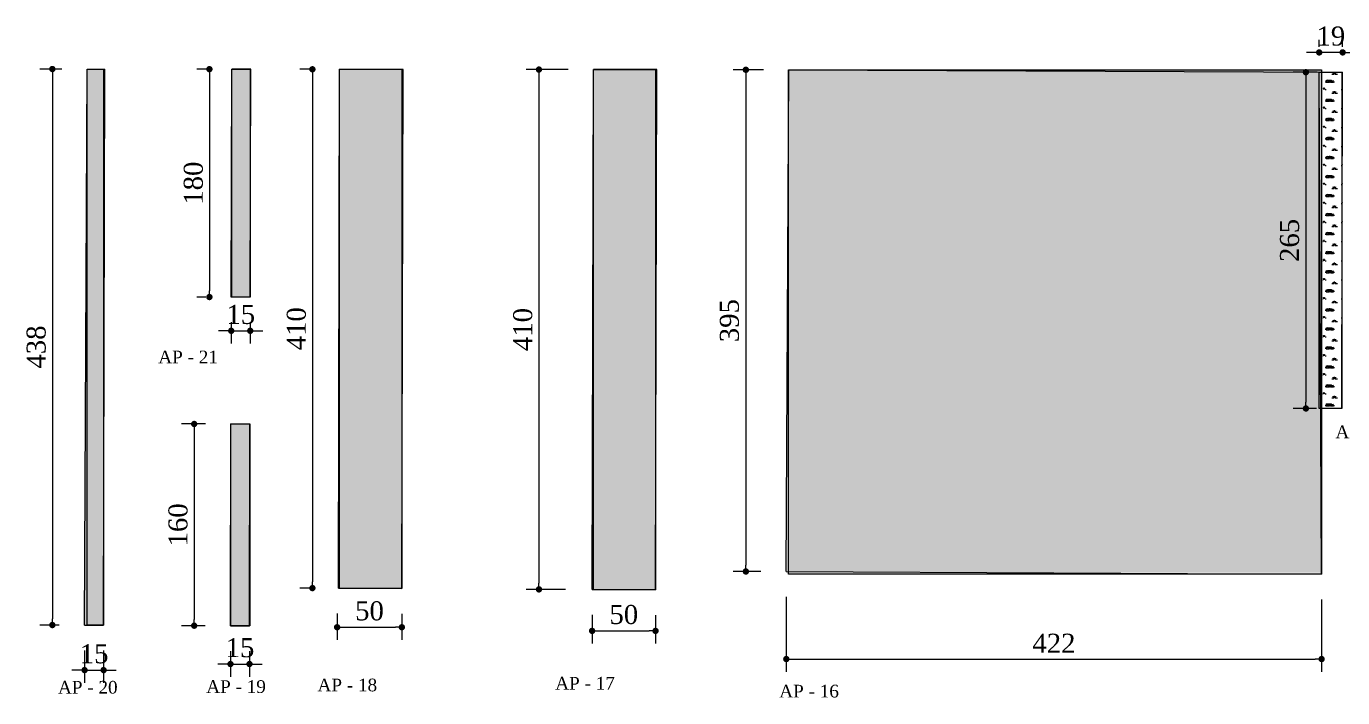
# Model space of a CAD drawing. Header units: millimetres. Extents: x 103208 to 171806, y -164 to 10038.
# Drawn here: x 138292 to 139330, y 3402 to 3931 of the extents above; entities that cross this region are included whole.
import ezdxf

# ---------------------------------------------------------------- set-up
doc = ezdxf.new("R2010")
doc.units = ezdxf.units.MM
doc.layers.add('Pilares Sub-solo', color=7, linetype='Continuous', lineweight=70)
doc.styles.add('Valéria', font='romantic.ttf', dxfattribs={"height": 10})
doc.dimstyles.new('Cota - 50', dxfattribs={"dimtxt": 10, "dimasz": 5, "dimexe": 10, "dimexo": 20, "dimgap": 5, "dimtad": 1, "dimtxsty": 'Valéria', "dimblk": 'DOT', "dimcen": 0, "dimclrd": 12, "dimclre": 12, "dimclrt": 2, "dimazin": 2, "dimtfac": 1, "dimtix": 1, "dimtmove": 0, "dimatfit": 3, "dimldrblk": 'DOT', "dimfxl": 1, "dimarcsym": 0})
pattern_1 = [(360, (25225.264, -3817.564), (15, 15), [2.25, -0.45, 0.6, -0.45, 2.25, -9]), (360, (25224.514, -3817.114), (15, 15), [1.5, -1.125, 2.25, -1.125, 1.5, -7.5]), (360, (25229.764, -3811.114), (15, 15), [1.875, -0.75, 1.875, -10.5]), (360, (25222.264, -3808.114), (15, 15), [0.75, -1.5, 0.75, -12]), (90, (25223.764, -3808.114), (-15, 15), [1.35, -13.65]), (90, (25228.264, -3817.114), (-15, 15), [1.5, -13.5]), (90, (25232.014, -3811.114), (-15, 15), [1.5, -13.5]), (45, (25230.214, -3817.264), (1e-14, 15), [1.5, -19.7132034]), (135, (25226.314, -3817.264), (-15, 1e-14), [1.5, -19.7132034]), (63.434949, (25229.764, -3817.189), (8e-10, 15), [1.5, -32.0410197]), (75.9637565, (25229.014, -3817.1137), (5e-10, 15), [1.5, -60.3465844]), (75.9637565, (25232.764, -3811.1137), (5e-10, 15), [1.2, -60.6465844]), (75.9637565, (25224.064, -3808.1137), (5e-10, 15), [1.05, -60.7965844]), (104.0362435, (25227.514, -3817.1137), (-5e-10, 15), [1.5, -60.3465844]), (104.0362435, (25231.264, -3811.1137), (-5e-10, 15), [1.2, -60.6465844]), (104.0362435, (25223.464, -3808.1137), (-5e-10, 15), [1.05, -60.7965844]), (116.565051, (25226.764, -3817.189), (-6e-09, 15), [1.5, -32.041002])]

# ---------------------------------------------------------------- blocks, each defined once
blk = doc.blocks.new('_Dot')
at = {"color": 0, "linetype": 'ByBlock', "lineweight": -2}
blk.add_line((-0.5, 0), (-1, 0), dxfattribs=at)
at = {"color": 0, "linetype": 'ByBlock', "const_width": 0.5}
blk.add_lwpolyline([(-0.25, 0, 1), (0.25, 0, 1)], format="xyb", close=True, dxfattribs=at)
blk = doc.blocks.new('*D1075')
at = {"color": 12, "lineweight": -2, "transparency": 16777216}
for p, q in [((139311, 3914.6), (139311, 3920.3)), ((139329.5, 3914.7), (139329.5, 3920.3)), ((139306, 3910.3), (139301, 3910.3)), ((139329.5, 3910.3), (139311, 3910.3)), ((139334.5, 3910.3), (139339.5, 3910.3))]:
    blk.add_line(p, q, dxfattribs=at)
at = {"layer": 'Defpoints', "color": 0, "transparency": 16777216}
for p in [(139311, 3910.3), (139311, 3894.6), (139329.5, 3894.7)]:
    blk.add_point(p, dxfattribs=at)
at = {"color": 12, "lineweight": -2, "transparency": 16777216, "xscale": 5, "yscale": 5, "zscale": 5}
blk.add_blockref('_Dot', (139311, 3910.3), dxfattribs=at)
at = {"color": 12, "lineweight": -2, "transparency": 16777216, "xscale": 5, "yscale": 5, "zscale": 5, "rotation": 180}
blk.add_blockref('_Dot', (139329.5, 3910.3), dxfattribs=at)
at = {"color": 2, "transparency": 16777216, "insert": (139320.2, 3923.1), "char_height": 10, "attachment_point": 5, "style": 'Valéria'}
blk.add_mtext('{\\H1.5x;19}', dxfattribs=at)
blk = doc.blocks.new('*D1076')
at = {"color": 12, "lineweight": -2, "transparency": 16777216}
for p, q in [((139309.5, 3894.7), (139290.5, 3894.7)), ((139300.5, 3889.7), (139300.5, 3634.8)), ((139308.8, 3629.8), (139290.5, 3629.8))]:
    blk.add_line(p, q, dxfattribs=at)
at = {"layer": 'Defpoints', "color": 0, "transparency": 16777216}
for p in [(139329.5, 3894.7), (139300.5, 3629.8), (139328.8, 3629.8)]:
    blk.add_point(p, dxfattribs=at)
at = {"color": 12, "lineweight": -2, "transparency": 16777216, "xscale": 5, "yscale": 5, "zscale": 5}
for p, rotation in [((139300.5, 3894.7), 90), ((139300.5, 3629.8), 270)]:
    blk.add_blockref('_Dot', p, dxfattribs=dict(at, rotation=rotation))
at = {"color": 2, "transparency": 16777216, "insert": (139287.7, 3762.2), "char_height": 10, "attachment_point": 5, "rotation": 90, "style": 'Valéria'}
blk.add_mtext('{\\H1.5x;265}', dxfattribs=at)
blk = doc.blocks.new('*D1077')
at = {"color": 12, "lineweight": -2, "transparency": 16777216}
for p, q in [((138872.8, 3896.6), (138849, 3896.6)), ((138859, 3891.6), (138859, 3506.4)), ((138870.9, 3501.4), (138849, 3501.4))]:
    blk.add_line(p, q, dxfattribs=at)
at = {"layer": 'Defpoints', "color": 0, "transparency": 16777216}
for p in [(138892.8, 3896.6), (138859, 3501.4), (138890.9, 3501.4)]:
    blk.add_point(p, dxfattribs=at)
at = {"color": 12, "lineweight": -2, "transparency": 16777216, "xscale": 5, "yscale": 5, "zscale": 5}
for p, rotation in [((138859, 3896.6), 90), ((138859, 3501.4), 270)]:
    blk.add_blockref('_Dot', p, dxfattribs=dict(at, rotation=rotation))
at = {"color": 2, "transparency": 16777216, "insert": (138846.1, 3699), "char_height": 10, "attachment_point": 5, "rotation": 90, "style": 'Valéria'}
blk.add_mtext('{\\H1.5x;395}', dxfattribs=at)
blk = doc.blocks.new('*D1078')
at = {"color": 12, "lineweight": -2, "transparency": 16777216}
for p, q in [((138890.9, 3481.4), (138890.9, 3422.4)), ((139312.9, 3479.4), (139312.9, 3422.4)), ((138895.9, 3432.4), (139307.9, 3432.4))]:
    blk.add_line(p, q, dxfattribs=at)
at = {"layer": 'Defpoints', "color": 0, "transparency": 16777216}
for p in [(138890.9, 3501.4), (139312.9, 3499.4), (139312.9, 3432.4)]:
    blk.add_point(p, dxfattribs=at)
at = {"color": 12, "lineweight": -2, "transparency": 16777216, "xscale": 5, "yscale": 5, "zscale": 5, "rotation": 180}
blk.add_blockref('_Dot', (138890.9, 3432.4), dxfattribs=at)
at = {"color": 12, "lineweight": -2, "transparency": 16777216, "xscale": 5, "yscale": 5, "zscale": 5}
blk.add_blockref('_Dot', (139312.9, 3432.4), dxfattribs=at)
at = {"color": 2, "transparency": 16777216, "insert": (139101.9, 3444.9), "char_height": 10, "attachment_point": 5, "style": 'Valéria'}
blk.add_mtext('{\\H1.5x;422}', dxfattribs=at)
blk = doc.blocks.new('*D1079')
at = {"color": 12, "lineweight": -2, "transparency": 16777216}
for p, q in [((138718.8, 3896.8), (138685.9, 3896.8)), ((138695.9, 3891.8), (138695.9, 3492.3)), ((138716.8, 3487.3), (138685.9, 3487.3))]:
    blk.add_line(p, q, dxfattribs=at)
at = {"layer": 'Defpoints', "color": 0, "transparency": 16777216}
for p in [(138738.8, 3896.8), (138695.9, 3487.3), (138736.8, 3487.3)]:
    blk.add_point(p, dxfattribs=at)
at = {"color": 12, "lineweight": -2, "transparency": 16777216, "xscale": 5, "yscale": 5, "zscale": 5}
for p, rotation in [((138695.9, 3896.8), 90), ((138695.9, 3487.3), 270)]:
    blk.add_blockref('_Dot', p, dxfattribs=dict(at, rotation=rotation))
at = {"color": 2, "transparency": 16777216, "insert": (138683.2, 3692), "char_height": 10, "attachment_point": 5, "rotation": 90, "style": 'Valéria'}
blk.add_mtext('{\\H1.5x;410}', dxfattribs=at)
blk = doc.blocks.new('*D1080')
at = {"color": 12, "lineweight": -2, "transparency": 16777216}
for p, q in [((138518.8, 3897), (138507.3, 3897)), ((138517.3, 3892), (138517.3, 3493.3)), ((138516.8, 3488.3), (138507.3, 3488.3))]:
    blk.add_line(p, q, dxfattribs=at)
at = {"layer": 'Defpoints', "color": 0, "transparency": 16777216}
for p in [(138538.8, 3897), (138517.3, 3488.3), (138536.8, 3488.3)]:
    blk.add_point(p, dxfattribs=at)
at = {"color": 12, "lineweight": -2, "transparency": 16777216, "xscale": 5, "yscale": 5, "zscale": 5}
for p, rotation in [((138517.3, 3897), 90), ((138517.3, 3488.3), 270)]:
    blk.add_blockref('_Dot', p, dxfattribs=dict(at, rotation=rotation))
at = {"color": 2, "transparency": 16777216, "insert": (138504.7, 3692.6), "char_height": 10, "attachment_point": 5, "rotation": 90, "style": 'Valéria'}
blk.add_mtext('{\\H1.5x;410}', dxfattribs=at)
blk = doc.blocks.new('*D1081')
at = {"color": 12, "lineweight": -2, "transparency": 16777216}
for p, q in [((138737.8, 3467.3), (138737.8, 3444.6)), ((138787.8, 3467.1), (138787.8, 3444.6)), ((138742.8, 3454.6), (138782.8, 3454.6))]:
    blk.add_line(p, q, dxfattribs=at)
at = {"layer": 'Defpoints', "color": 0, "transparency": 16777216}
for p in [(138737.8, 3487.3), (138787.8, 3487.1), (138787.8, 3454.6)]:
    blk.add_point(p, dxfattribs=at)
at = {"color": 12, "lineweight": -2, "transparency": 16777216, "xscale": 5, "yscale": 5, "zscale": 5, "rotation": 180}
blk.add_blockref('_Dot', (138737.8, 3454.6), dxfattribs=at)
at = {"color": 12, "lineweight": -2, "transparency": 16777216, "xscale": 5, "yscale": 5, "zscale": 5}
blk.add_blockref('_Dot', (138787.8, 3454.6), dxfattribs=at)
at = {"color": 2, "transparency": 16777216, "insert": (138762.8, 3467.4), "char_height": 10, "attachment_point": 5, "style": 'Valéria'}
blk.add_mtext('{\\H1.5x;50}', dxfattribs=at)
blk = doc.blocks.new('*D1082')
at = {"color": 12, "lineweight": -2, "transparency": 16777216}
for p, q in [((138536.8, 3468.3), (138536.8, 3447.5)), ((138587.8, 3468), (138587.8, 3447.5)), ((138541.8, 3457.5), (138582.8, 3457.5))]:
    blk.add_line(p, q, dxfattribs=at)
at = {"layer": 'Defpoints', "color": 0, "transparency": 16777216}
for p in [(138536.8, 3488.3), (138587.8, 3488), (138587.8, 3457.5)]:
    blk.add_point(p, dxfattribs=at)
at = {"color": 12, "lineweight": -2, "transparency": 16777216, "xscale": 5, "yscale": 5, "zscale": 5, "rotation": 180}
blk.add_blockref('_Dot', (138536.8, 3457.5), dxfattribs=at)
at = {"color": 12, "lineweight": -2, "transparency": 16777216, "xscale": 5, "yscale": 5, "zscale": 5}
blk.add_blockref('_Dot', (138587.8, 3457.5), dxfattribs=at)
at = {"color": 2, "transparency": 16777216, "insert": (138562.3, 3470.3), "char_height": 10, "attachment_point": 5, "style": 'Valéria'}
blk.add_mtext('{\\H1.5x;50}', dxfattribs=at)
blk = doc.blocks.new('*D1083')
at = {"color": 12, "lineweight": -2, "transparency": 16777216}
for p, q in [((138433.1, 3617.6), (138414.1, 3617.6)), ((138424.1, 3612.6), (138424.1, 3463.7)), ((138432.7, 3458.7), (138414.1, 3458.7))]:
    blk.add_line(p, q, dxfattribs=at)
at = {"layer": 'Defpoints', "color": 0, "transparency": 16777216}
for p in [(138453.1, 3617.6), (138424.1, 3458.7), (138452.7, 3458.7)]:
    blk.add_point(p, dxfattribs=at)
at = {"color": 12, "lineweight": -2, "transparency": 16777216, "xscale": 5, "yscale": 5, "zscale": 5}
for p, rotation in [((138424.1, 3617.6), 90), ((138424.1, 3458.7), 270)]:
    blk.add_blockref('_Dot', p, dxfattribs=dict(at, rotation=rotation))
at = {"color": 2, "transparency": 16777216, "insert": (138411.4, 3538.1), "char_height": 10, "attachment_point": 5, "rotation": 90, "style": 'Valéria'}
blk.add_mtext('{\\H1.5x;160}', dxfattribs=at)
blk = doc.blocks.new('*D1084')
at = {"color": 12, "lineweight": -2, "transparency": 16777216}
for p, q in [((138452.7, 3438.7), (138452.7, 3418.5)), ((138467.7, 3438.6), (138467.7, 3418.5)), ((138447.7, 3428.5), (138442.7, 3428.5)), ((138452.7, 3428.5), (138467.7, 3428.5)), ((138472.7, 3428.5), (138477.7, 3428.5))]:
    blk.add_line(p, q, dxfattribs=at)
at = {"layer": 'Defpoints', "color": 0, "transparency": 16777216}
for p in [(138452.7, 3458.7), (138467.7, 3458.6), (138467.7, 3428.5)]:
    blk.add_point(p, dxfattribs=at)
at = {"color": 12, "lineweight": -2, "transparency": 16777216, "xscale": 5, "yscale": 5, "zscale": 5}
blk.add_blockref('_Dot', (138452.7, 3428.5), dxfattribs=at)
at = {"color": 12, "lineweight": -2, "transparency": 16777216, "xscale": 5, "yscale": 5, "zscale": 5, "rotation": 180}
blk.add_blockref('_Dot', (138467.7, 3428.5), dxfattribs=at)
at = {"color": 2, "transparency": 16777216, "insert": (138460.2, 3441.3), "char_height": 10, "attachment_point": 5, "style": 'Valéria'}
blk.add_mtext('{\\H1.5x;15}', dxfattribs=at)
blk = doc.blocks.new('*D1085')
at = {"color": 12, "lineweight": -2, "transparency": 16777216}
for p, q in [((138433.8, 3897.1), (138426.1, 3897.1)), ((138436.1, 3892.1), (138436.1, 3722.6)), ((138433.3, 3717.6), (138426.1, 3717.6))]:
    blk.add_line(p, q, dxfattribs=at)
at = {"layer": 'Defpoints', "color": 0, "transparency": 16777216}
for p in [(138453.8, 3897.1), (138436.1, 3717.6), (138453.3, 3717.6)]:
    blk.add_point(p, dxfattribs=at)
at = {"color": 12, "lineweight": -2, "transparency": 16777216, "xscale": 5, "yscale": 5, "zscale": 5}
for p, rotation in [((138436.1, 3897.1), 90), ((138436.1, 3717.6), 270)]:
    blk.add_blockref('_Dot', p, dxfattribs=dict(at, rotation=rotation))
at = {"color": 2, "transparency": 16777216, "insert": (138423.5, 3807.3), "char_height": 10, "attachment_point": 5, "rotation": 90, "style": 'Valéria'}
blk.add_mtext('{\\H1.5x;180}', dxfattribs=at)
blk = doc.blocks.new('*D1086')
at = {"color": 12, "lineweight": -2, "transparency": 16777216}
for p, q in [((138453.3, 3697.7), (138453.3, 3681)), ((138468.3, 3697.7), (138468.3, 3681)), ((138448.3, 3691), (138443.3, 3691)), ((138453.3, 3691), (138468.3, 3691)), ((138473.3, 3691), (138478.3, 3691))]:
    blk.add_line(p, q, dxfattribs=at)
at = {"layer": 'Defpoints', "color": 0, "transparency": 16777216}
for p in [(138453.3, 3717.7), (138468.3, 3717.7), (138468.3, 3691)]:
    blk.add_point(p, dxfattribs=at)
at = {"color": 12, "lineweight": -2, "transparency": 16777216, "xscale": 5, "yscale": 5, "zscale": 5}
blk.add_blockref('_Dot', (138453.3, 3691), dxfattribs=at)
at = {"color": 12, "lineweight": -2, "transparency": 16777216, "xscale": 5, "yscale": 5, "zscale": 5, "rotation": 180}
blk.add_blockref('_Dot', (138468.3, 3691), dxfattribs=at)
at = {"color": 2, "transparency": 16777216, "insert": (138460.8, 3703.8), "char_height": 10, "attachment_point": 5, "style": 'Valéria'}
blk.add_mtext('{\\H1.5x;15}', dxfattribs=at)
blk = doc.blocks.new('*D1087')
at = {"color": 12, "lineweight": -2, "transparency": 16777216}
for p, q in [((138337.7, 3439.2), (138337.7, 3413.7)), ((138352.7, 3439.2), (138352.7, 3413.7)), ((138332.7, 3423.7), (138327.7, 3423.7)), ((138337.7, 3423.7), (138352.7, 3423.7)), ((138357.7, 3423.7), (138362.7, 3423.7))]:
    blk.add_line(p, q, dxfattribs=at)
at = {"layer": 'Defpoints', "color": 0, "transparency": 16777216}
for p in [(138337.7, 3459.2), (138352.7, 3459.2), (138352.7, 3423.7)]:
    blk.add_point(p, dxfattribs=at)
at = {"color": 12, "lineweight": -2, "transparency": 16777216, "xscale": 5, "yscale": 5, "zscale": 5}
blk.add_blockref('_Dot', (138337.7, 3423.7), dxfattribs=at)
at = {"color": 12, "lineweight": -2, "transparency": 16777216, "xscale": 5, "yscale": 5, "zscale": 5, "rotation": 180}
blk.add_blockref('_Dot', (138352.7, 3423.7), dxfattribs=at)
at = {"color": 2, "transparency": 16777216, "insert": (138345.2, 3436.5), "char_height": 10, "attachment_point": 5, "style": 'Valéria'}
blk.add_mtext('{\\H1.5x;15}', dxfattribs=at)
blk = doc.blocks.new('*D1088')
at = {"color": 12, "lineweight": -2, "transparency": 16777216}
for p, q in [((138319.8, 3897.2), (138302.3, 3897.2)), ((138312.3, 3892.2), (138312.3, 3464.2)), ((138317.7, 3459.2), (138302.3, 3459.2))]:
    blk.add_line(p, q, dxfattribs=at)
at = {"layer": 'Defpoints', "color": 0, "transparency": 16777216}
for p in [(138339.8, 3897.2), (138312.3, 3459.2), (138337.7, 3459.2)]:
    blk.add_point(p, dxfattribs=at)
at = {"color": 12, "lineweight": -2, "transparency": 16777216, "xscale": 5, "yscale": 5, "zscale": 5}
for p, rotation in [((138312.3, 3897.2), 90), ((138312.3, 3459.2), 270)]:
    blk.add_blockref('_Dot', p, dxfattribs=dict(at, rotation=rotation))
at = {"color": 2, "transparency": 16777216, "insert": (138299.6, 3678.2), "char_height": 10, "attachment_point": 5, "rotation": 90, "style": 'Valéria'}
blk.add_mtext('{\\H1.5x;438}', dxfattribs=at)

msp = doc.modelspace()

# ---------------------------------------------------------------- hatches: boundary and pattern name
h = msp.add_hatch()
h.set_pattern_fill('GRASS2', color=74, scale=15, pattern_type=2)
h.set_pattern_definition([(360, (42464.286, -4501.567), (15, 15), [2.25, -0.45, 0.6, -0.45, 2.25, -9]), (360, (42463.536, -4501.117), (15, 15), [1.5, -1.125, 2.25, -1.125, 1.5, -7.5]), (360, (42468.786, -4495.117), (15, 15), [1.875, -0.75, 1.875, -10.5]), (360, (42461.286, -4492.117), (15, 15), [0.75, -1.5, 0.75, -12]), (90, (42462.786, -4492.117), (-15, 15), [1.35, -13.65]), (90, (42467.286, -4501.117), (-15, 15), [1.5, -13.5]), (90, (42471.036, -4495.117), (-15, 15), [1.5, -13.5]), (45, (42469.236, -4501.267), (1e-14, 15), [1.5, -19.7132034]), (135, (42465.336, -4501.267), (-15, 1e-14), [1.5, -19.7132034]), (63.434949, (42468.786, -4501.192), (8e-10, 15), [1.5, -32.0410197]), (75.9637565, (42468.036, -4501.1173), (5e-10, 15), [1.5, -60.3465844]), (75.9637565, (42471.786, -4495.1173), (5e-10, 15), [1.2, -60.6465844]), (75.9637565, (42463.086, -4492.1173), (5e-10, 15), [1.05, -60.7965844]), (104.0362435, (42466.536, -4501.1173), (-5e-10, 15), [1.5, -60.3465844]), (104.0362435, (42470.286, -4495.1173), (-5e-10, 15), [1.2, -60.6465844]), (104.0362435, (42462.486, -4492.1173), (-5e-10, 15), [1.05, -60.7965844]), (116.565051, (42465.786, -4501.192), (-6e-09, 15), [1.5, -32.041002])])
h.paths.add_polyline_path([(138339.84761, 3897.2229), (138352.55966, 3897.2229), (138352.82204, 3459.14263), (138337.74096, 3459.18421)])
h = msp.add_hatch()
h.set_pattern_fill('GRASS2', color=74, scale=15, pattern_type=2)
h.set_pattern_definition(pattern_1)
h.paths.add_polyline_path([(138453.08303, 3617.60386), (138467.76682, 3617.60386), (138467.624, 3458.61527), (138452.94021, 3458.61527)])
h.paths.add_polyline_path([(138453.76774, 3896.94366), (138468.32811, 3896.94366), (138468.32811, 3717.56679), (138453.76774, 3717.56679)])
h.paths.add_polyline_path([(139179.26342, 3740.27781), (139056.51623, 3740.27781)], flags=16)
h.paths.add_polyline_path([(139067.71441, 3499.97226), (139144.49176, 3499.97226)])
h.paths.add_polyline_path([(138892.95486, 3894.54613), (138892.74019, 3894.70649), (138892.73737, 3889.70649), (138892.95486, 3889.54613), (138892.95486, 3875.70952), (138892.37535, 3875.92812), (138892.37535, 3755.63664), (138892.95486, 3755.41804), (138893.00729, 3500.38327), (139312.94841, 3500.38327), (139312.89597, 3896.64472), (138892.95486, 3896.64472)])
h = msp.add_hatch()
h.set_pattern_fill('GRASS2', color=74, scale=15, pattern_type=2)
h.set_pattern_definition(pattern_1)
h.paths.add_polyline_path([(138538.77336, 3896.95738), (138588.76286, 3896.95738), (138587.76075, 3488.12712), (138537.77124, 3488.12712)])
h.paths.add_polyline_path([(138738.77052, 3896.75049), (138788.75852, 3896.75049), (138787.75826, 3487.17383), (138737.77026, 3487.17383)])
h = msp.add_hatch()
h.set_pattern_fill('GRASS2', color=74, scale=15, pattern_type=2)
h.set_pattern_definition([(360, (17576.358, -3838.241), (15, 15), [2.25, -0.45, 0.6, -0.45, 2.25, -9]), (360, (17575.608, -3837.791), (15, 15), [1.5, -1.125, 2.25, -1.125, 1.5, -7.5]), (360, (17580.858, -3831.791), (15, 15), [1.875, -0.75, 1.875, -10.5]), (360, (17573.358, -3828.791), (15, 15), [0.75, -1.5, 0.75, -12]), (90, (17574.858, -3828.791), (-15, 15), [1.35, -13.65]), (90, (17579.358, -3837.791), (-15, 15), [1.5, -13.5]), (90, (17583.108, -3831.791), (-15, 15), [1.5, -13.5]), (45, (17581.308, -3837.941), (1e-14, 15), [1.5, -19.7132034]), (135, (17577.408, -3837.941), (-15, 1e-14), [1.5, -19.7132034]), (63.434949, (17580.8575, -3837.866), (8e-10, 15), [1.5, -32.0410197]), (75.9637565, (17580.1075, -3837.7913), (5e-10, 15), [1.5, -60.3465844]), (75.9637565, (17583.8575, -3831.7913), (5e-10, 15), [1.2, -60.6465844]), (75.9637565, (17575.1575, -3828.7913), (5e-10, 15), [1.05, -60.7965844]), (104.0362435, (17578.6075, -3837.7913), (-5e-10, 15), [1.5, -60.3465844]), (104.0362435, (17582.3575, -3831.7913), (-5e-10, 15), [1.2, -60.6465844]), (104.0362435, (17574.5575, -3828.7913), (-5e-10, 15), [1.05, -60.7965844]), (116.565051, (17577.8575, -3837.866), (-6e-09, 15), [1.5, -32.041002])])
h.paths.add_polyline_path([(139329.46169, 3894.75163), (139314.11365, 3894.75163), (139313.83158, 3629.77085), (139329.17962, 3629.77085)])

# ---------------------------------------------------------------- linework, layer by layer
for p, q in [((138352.69455, 3459.12809), (138353.76831, 3897.18877)), ((138453.32815, 3717.60356), (138453.76805, 3897.07116)), ((138468.76806, 3897.05565), (138453.76805, 3897.07116)), ((138468.32811, 3717.56679), (138468.76806, 3897.05565)), ((138537.76621, 3488.24628), (138538.76809, 3896.98324)), ((138588.76812, 3896.93152), (138538.76809, 3896.98324)), ((138587.76578, 3488.00796), (138588.76812, 3896.93152)), ((138737.76448, 3487.29299), (138738.76819, 3896.77635)), ((138788.76821, 3896.72463), (138738.76819, 3896.77635)), ((138787.76404, 3487.05467), (138788.76821, 3896.72463)), ((138890.87682, 3501.39425), (138892.75979, 3896.61706)), ((138892.75078, 3896.6171), (139329.46161, 3894.71701)), ((139312.94364, 3499.38247), (139310.95111, 3894.80524)), ((139328.82565, 3629.75291), (139329.46169, 3894.75163)), ((138468.32811, 3717.56679), (138453.32815, 3717.60356)), ((139328.82565, 3629.75291), (139312.28664, 3629.766)), ((138452.69342, 3458.65144), (138453.08303, 3617.60386)), ((138468.08299, 3617.56709), (138453.08303, 3617.60386)), ((138467.69329, 3458.57994), (138468.08299, 3617.56709)), ((138890.87682, 3501.39425), (139312.94364, 3499.38247)), ((138537.76621, 3488.24628), (138587.76578, 3488.00796)), ((138737.76448, 3487.29299), (138787.76404, 3487.05467)), ((138337.74103, 3459.19936), (138352.69455, 3459.12809)), ((138452.69342, 3458.65144), (138467.69337, 3458.61467))]:
    msp.add_line(p, q)
msp.add_lwpolyline([(138337.74103, 3459.19936), (138339.82887, 3897.22294), (138353.76831, 3897.18877)])
for points in [[(138339.82887, 3897.22294), (138352.69455, 3897.22294), (138352.69455, 3459.12809), (138339.82887, 3459.12809)], [(138453.76805, 3897.07116), (138468.32811, 3897.07116), (138468.32811, 3717.56679), (138453.76805, 3717.56679)], [(138538.76809, 3896.98324), (138587.76578, 3896.98324), (138587.76578, 3488.00796), (138538.76809, 3488.00796)], [(138738.76819, 3896.77635), (138787.76404, 3896.77635), (138787.76404, 3487.05467), (138738.76819, 3487.05467)], [(138892.75078, 3896.6171), (139312.94364, 3896.6171), (139312.94364, 3499.38247), (138892.75078, 3499.38247)], [(139310.95202, 3894.62374), (139328.82565, 3894.62374), (139328.82565, 3629.75291), (139310.95202, 3629.75291)], [(138453.08303, 3617.60386), (138467.88825, 3617.60386), (138467.88825, 3458.63306), (138453.08303, 3458.63306)]]:
    msp.add_lwpolyline(points, close=True)

# ---------------------------------------------------------------- texts
at = {"layer": 'Pilares Sub-solo', "color": 7, "char_height": 10, "attachment_point": 1, "style": 'Valéria'}
for s, insert in [('{\\C1;AP - 21}', (138395.7969, 3675.37628)), ('{\\C1;AP - 15}', (139323.83103, 3616.40746)), ('{\\C1;AP - 20}', (138316.74295, 3415.19106)), ('{\\C1;AP - 19}', (138433.61769, 3415.72093)), ('{\\C1;AP - 18}', (138521.33785, 3416.9819)), ('{\\C1;AP - 17}', (138708.73821, 3418.3363)), ('{\\C1;AP - 16}', (138885.35629, 3412.16125))]:
    msp.add_mtext_dynamic_manual_height_columns(s, width=228.393323, gutter_width=50, heights=[9.00998], dxfattribs=dict(at, insert=insert))

# ---------------------------------------------------------------- dimensions: what is measured, and where the dimension line sits
for base, p1, p2, text, picture, middle in [((139310.95202, 3910.31528), (139329.46161, 3894.71701), (139310.95202, 3894.62374), '{\\H1.5x;19}', '*D1075', (139320.20682, 3923.05936)), ((138468.32838, 3690.98006), (138453.32842, 3717.71392), (138468.32838, 3717.67715), '{\\H1.5x;<>}', '*D1086', (138460.8284, 3703.76852)), ((139312.94364, 3432.37818), (138890.86695, 3501.3943), (139312.94364, 3499.38247), '{\\H1.5x;422}', '*D1078', (139101.90529, 3444.87818)), ((138587.76578, 3457.47307), (138536.81987, 3488.25079), (138587.76578, 3488.00796), '{\\H1.5x;50}', '*D1082', (138562.29282, 3470.26154)), ((138787.76404, 3454.61079), (138737.76448, 3487.29299), (138787.76404, 3487.05467), '{\\H1.5x;<>}', '*D1081', (138762.76426, 3467.39925)), ((138352.69464, 3423.68383), (138337.74103, 3459.19936), (138352.69464, 3459.16271), '{\\H1.5x;15}', '*D1087', (138345.21783, 3436.4723)), ((138467.69329, 3428.51227), (138452.69342, 3458.65144), (138467.69329, 3458.57994), '{\\H1.5x;<>}', '*D1084', (138460.19335, 3441.30073))]:
    dim = msp.add_linear_dim(base=base, p1=p1, p2=p2, text=text, dimstyle='Cota - 50')
    dim.commit()
    dim.dimension.update_dxf_attribs({"geometry": picture, "text_midpoint": middle})
for base, p1, p2, text, picture, middle in [((138312.27048, 3459.19936), (138339.82887, 3897.22294), (138337.74103, 3459.19936), '{\\H1.5x;438}', '*D1088', (138299.61515, 3678.21115)), ((138436.13512, 3717.60356), (138453.76805, 3897.07116), (138453.32815, 3717.60356), '{\\H1.5x;180}', '*D1085', (138423.4687, 3807.33736)), ((138517.32807, 3488.25079), (138538.76809, 3896.98324), (138536.81987, 3488.25079), '{\\H1.5x;410}', '*D1080', (138504.66165, 3692.61702)), ((138695.91234, 3487.29751), (138738.76819, 3896.77635), (138736.81641, 3487.29751), '{\\H1.5x;410}', '*D1079', (138683.24592, 3692.03693)), ((138858.97736, 3501.3943), (138892.75078, 3896.6171), (138890.86695, 3501.3943), '{\\H1.5x;395}', '*D1077', (138846.10014, 3699.0057)), ((139300.51126, 3629.75291), (139329.46161, 3894.71701), (139328.82565, 3629.75291), '{\\H1.5x;265}', '*D1076', (139287.7228, 3762.23496)), ((138424.10429, 3458.65144), (138453.08303, 3617.60386), (138452.69342, 3458.65144), '{\\H1.5x;160}', '*D1083', (138411.3824, 3538.12765))]:
    dim = msp.add_linear_dim(base=base, p1=p1, p2=p2, angle=90, text=text, dimstyle='Cota - 50')
    dim.commit()
    dim.dimension.update_dxf_attribs({"geometry": picture, "text_midpoint": middle})

doc.saveas('drawing.dxf')
